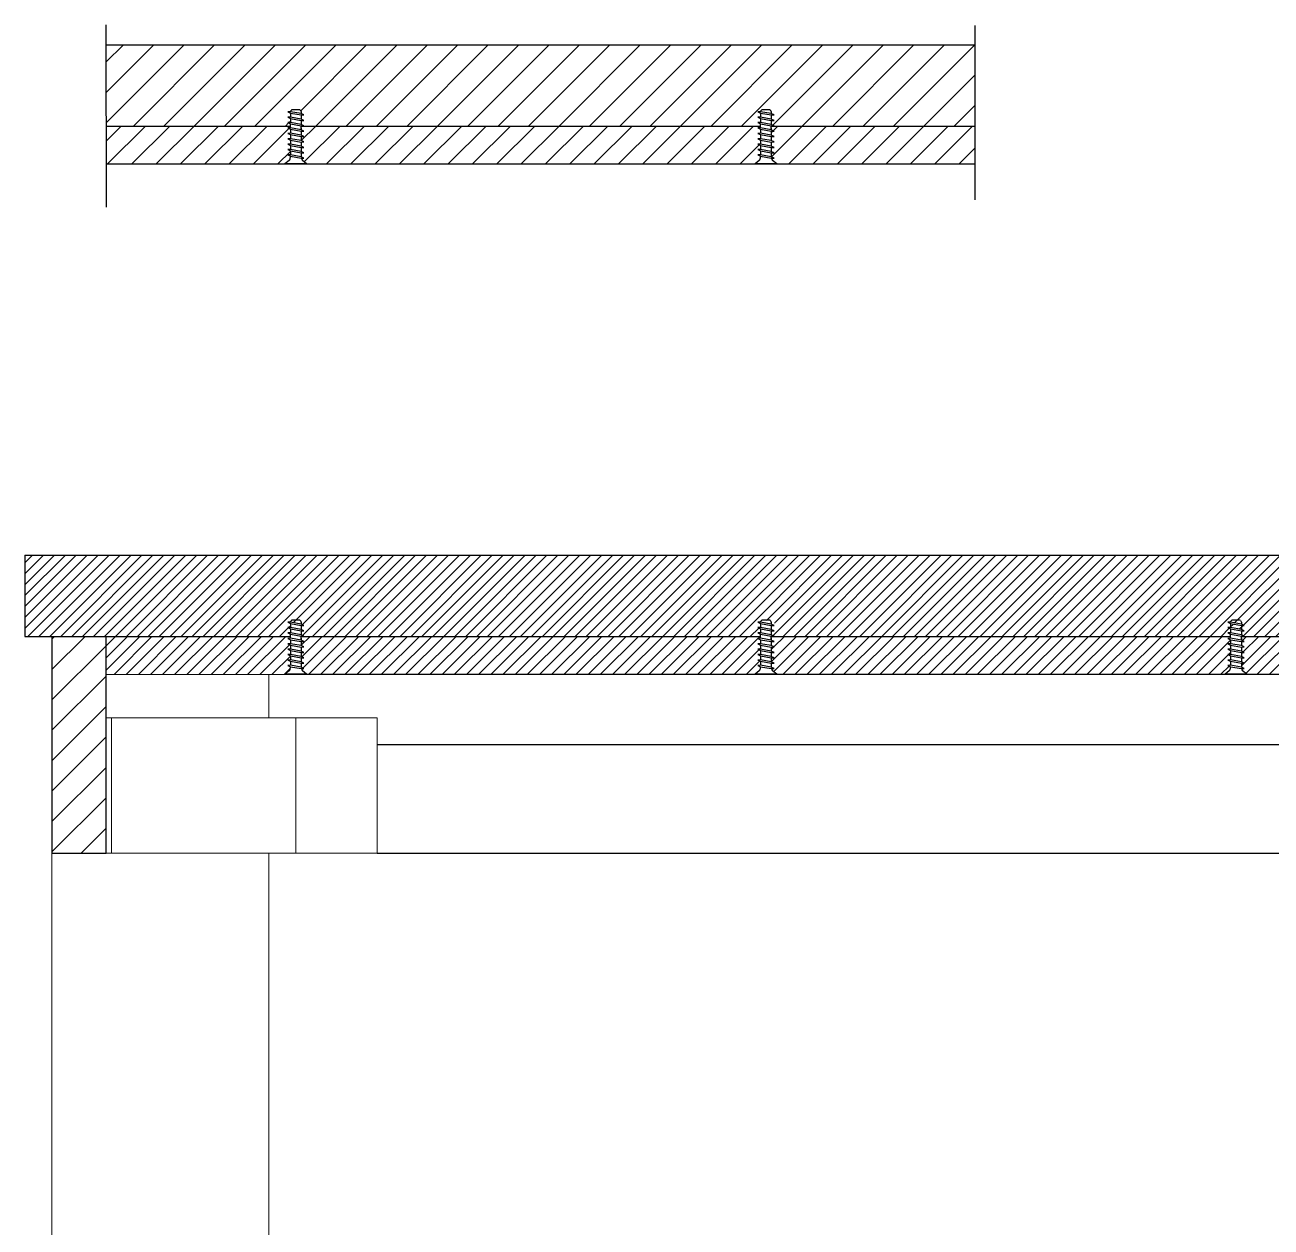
# Model space of a CAD drawing. Header units: millimetres. Extents: x 87 to 2337, y 122 to 625.
# Drawn here: x 1240.44 to 1286.45, y 171.29 to 215.66 of the extents above; entities that cross this region are included whole.
import ezdxf

# ---------------------------------------------------------------- set-up
doc = ezdxf.new("R2010")
doc.units = ezdxf.units.MM
doc.linetypes.add('TRATTOPUNTO', pattern=[25.4, 12.7, -6.35, 0, -6.35])
doc.layers.get('0').update_dxf_attribs({"color": 255})
doc.layers.add('A-FURN', color=8, linetype='Continuous', lineweight=18)
for name, color, linetype in [('GIUNZIONI', 2, 'Continuous'), ('SEZIONI DETTAGLI', 250, 'Continuous'), ('VITI', 4, 'Continuous')]:
    doc.layers.add(name, color=color, linetype=linetype)

msp = doc.modelspace()

# ---------------------------------------------------------------- hatches: boundary and pattern name
at = {"layer": 'A-FURN'}
h = msp.add_hatch(dxfattribs=at)
h.set_pattern_fill('ANSI31', color=256, scale=0.25)
h.set_pattern_definition([(45, (0, -118.7698), (-0.561266, 0.561266), [])])
h.paths.add_polyline_path([(1275.507, 214.933), (1243.431, 214.933), (1243.436, 211.933), (1250.241, 211.933), (1250.241, 212.013), (1250.141, 212.06), (1250.241, 212.063), (1250.241, 212.212), (1250.141, 212.259), (1250.241, 212.262), (1250.24, 212.411), (1250.141, 212.459), (1250.24, 212.462), (1250.24, 212.483), (1250.29, 212.533), (1250.59, 212.533), (1250.64, 212.483), (1250.641, 212.39), (1250.741, 212.342), (1250.641, 212.34), (1250.641, 212.191), (1250.741, 212.142), (1250.641, 212.141), (1250.641, 211.991), (1250.76, 211.933), (1267.596, 211.933), (1267.596, 212.013), (1267.496, 212.06), (1267.596, 212.063), (1267.596, 212.212), (1267.496, 212.259), (1267.596, 212.262), (1267.595, 212.411), (1267.496, 212.459), (1267.595, 212.462), (1267.595, 212.483), (1267.645, 212.533), (1267.945, 212.533), (1267.995, 212.483), (1267.996, 212.39), (1268.096, 212.342), (1267.996, 212.34), (1267.996, 212.191), (1268.096, 212.142), (1267.996, 212.141), (1267.996, 211.991), (1268.115, 211.933), (1275.507, 211.933)])
h = msp.add_hatch(dxfattribs=at)
h.set_pattern_fill('ANSI31', color=256, scale=0.2)
h.set_pattern_definition([(45, (0, -118.76983), (-0.4490128, 0.4490128), [])])
h.paths.add_polyline_path([(1267.596, 211.415), (1267.496, 211.462), (1267.596, 211.465), (1267.596, 211.614), (1267.496, 211.661), (1267.596, 211.664), (1267.596, 211.813), (1267.496, 211.861), (1267.596, 211.863), (1267.596, 211.933), (1250.641, 211.933), (1250.641, 211.792), (1250.741, 211.744), (1250.641, 211.742), (1250.641, 211.593), (1250.741, 211.544), (1250.641, 211.543), (1250.641, 211.393), (1250.741, 211.345), (1250.641, 211.343), (1250.641, 211.194), (1250.741, 211.145), (1250.641, 211.144), (1250.641, 210.995), (1250.741, 210.946), (1250.641, 210.944), (1250.641, 210.795), (1250.741, 210.747), (1250.645, 210.745, 0.120204), (1250.687, 210.66), (1250.841, 210.535), (1267.396, 210.535), (1267.55, 210.66, 0.213867), (1267.594, 210.817), (1267.496, 210.864), (1267.596, 210.867), (1267.596, 211.016), (1267.496, 211.063), (1267.596, 211.066), (1267.596, 211.215), (1267.496, 211.263), (1267.596, 211.265)])
h.paths.add_polyline_path([(1250.141, 211.661), (1250.241, 211.664), (1250.241, 211.813), (1250.141, 211.861), (1250.241, 211.863), (1250.241, 211.933), (1243.436, 211.933), (1243.438, 210.534), (1250.041, 210.535), (1250.195, 210.66, 0.213867), (1250.239, 210.817), (1250.141, 210.864), (1250.241, 210.867), (1250.241, 211.016), (1250.141, 211.063), (1250.241, 211.066), (1250.241, 211.215), (1250.141, 211.263), (1250.241, 211.265), (1250.241, 211.415), (1250.141, 211.462), (1250.241, 211.465), (1250.241, 211.614)])
h.paths.add_polyline_path([(1275.507, 211.933), (1267.996, 211.933), (1267.996, 211.792), (1268.096, 211.744), (1267.996, 211.742), (1267.996, 211.593), (1268.096, 211.544), (1267.996, 211.543), (1267.996, 211.393), (1268.096, 211.345), (1267.996, 211.343), (1267.996, 211.194), (1268.096, 211.145), (1267.996, 211.144), (1267.996, 210.995), (1268.096, 210.946), (1267.996, 210.944), (1267.996, 210.795), (1268.096, 210.747), (1268, 210.745, 0.120204), (1268.042, 210.66), (1268.196, 210.535), (1275.507, 210.535)])
h = msp.add_hatch(dxfattribs=at)
h.set_pattern_fill('ANSI31', color=256, scale=0.09)
edge = h.paths.add_edge_path()
edge.add_line((1420.44, 196.093), (1240.44, 196.093))
edge.add_line((1240.44, 196.093), (1240.44, 193.093))
edge.add_line((1240.44, 193.093), (1241.44, 193.093))
edge.add_line((1241.44, 193.093), (1250.241, 193.093))
edge.add_line((1250.241, 193.093), (1250.241, 193.173))
edge.add_line((1250.241, 193.173), (1250.141, 193.22))
edge.add_line((1250.141, 193.22), (1250.241, 193.223))
edge.add_line((1250.241, 193.223), (1250.241, 193.372))
edge.add_line((1250.241, 193.372), (1250.141, 193.419))
edge.add_line((1250.141, 193.419), (1250.241, 193.422))
edge.add_line((1250.241, 193.422), (1250.24, 193.571))
edge.add_line((1250.24, 193.571), (1250.141, 193.619))
edge.add_line((1250.141, 193.619), (1250.24, 193.622))
edge.add_line((1250.24, 193.622), (1250.24, 193.643))
edge.add_line((1250.24, 193.643), (1250.255, 193.658))
edge.add_arc((1250.291, 193.623), 0.05, 135.0082, 181.214)
edge.add_line((1250.241, 193.622), (1250.582, 193.573))
edge.add_arc((1250.591, 193.623), 0.05, 259.8777, 360.0082)
edge.add_line((1250.64, 193.623), (1250.641, 193.55))
edge.add_line((1250.641, 193.55), (1250.741, 193.502))
edge.add_line((1250.741, 193.502), (1250.641, 193.5))
edge.add_line((1250.641, 193.5), (1250.641, 193.351))
edge.add_line((1250.641, 193.351), (1250.741, 193.302))
edge.add_line((1250.741, 193.302), (1250.641, 193.301))
edge.add_line((1250.641, 193.301), (1250.641, 193.151))
edge.add_line((1250.641, 193.151), (1250.76, 193.093))
edge.add_line((1250.76, 193.093), (1267.596, 193.093))
edge.add_line((1267.596, 193.093), (1267.596, 193.173))
edge.add_line((1267.596, 193.173), (1267.496, 193.22))
edge.add_line((1267.496, 193.22), (1267.596, 193.223))
edge.add_line((1267.596, 193.223), (1267.596, 193.372))
edge.add_line((1267.596, 193.372), (1267.496, 193.419))
edge.add_line((1267.496, 193.419), (1267.744, 193.725))
edge.add_line((1267.744, 193.725), (1268.144, 193.654))
edge.add_line((1268.144, 193.654), (1268.096, 193.302))
edge.add_line((1268.096, 193.302), (1267.996, 193.301))
edge.add_line((1267.996, 193.301), (1267.996, 193.151))
edge.add_line((1267.996, 193.151), (1268.115, 193.093))
edge.add_line((1268.115, 193.093), (1284.951, 193.093))
edge.add_line((1284.951, 193.093), (1284.951, 193.173))
edge.add_line((1284.951, 193.173), (1284.851, 193.22))
edge.add_line((1284.851, 193.22), (1284.951, 193.223))
edge.add_line((1284.951, 193.223), (1284.951, 193.372))
edge.add_line((1284.951, 193.372), (1284.851, 193.419))
edge.add_line((1284.851, 193.419), (1284.951, 193.422))
edge.add_line((1284.951, 193.422), (1285.351, 193.351))
edge.add_line((1285.351, 193.351), (1285.451, 193.302))
edge.add_line((1285.451, 193.302), (1285.351, 193.301))
edge.add_line((1285.351, 193.301), (1285.351, 193.151))
edge.add_line((1285.351, 193.151), (1285.47, 193.093))
edge.add_line((1285.47, 193.093), (1302.306, 193.093))
edge.add_line((1302.306, 193.093), (1302.306, 193.173))
edge.add_line((1302.306, 193.173), (1302.206, 193.22))
edge.add_line((1302.206, 193.22), (1302.306, 193.223))
edge.add_line((1302.306, 193.223), (1302.306, 193.372))
edge.add_line((1302.306, 193.372), (1302.206, 193.419))
edge.add_line((1302.206, 193.419), (1302.306, 193.422))
edge.add_line((1302.306, 193.422), (1302.706, 193.351))
edge.add_line((1302.706, 193.351), (1302.806, 193.302))
edge.add_line((1302.806, 193.302), (1302.706, 193.301))
edge.add_line((1302.706, 193.301), (1302.706, 193.151))
edge.add_line((1302.706, 193.151), (1302.825, 193.093))
edge.add_line((1302.825, 193.093), (1319.965, 193.093))
edge.add_line((1319.965, 193.093), (1319.965, 193.095))
edge.add_line((1319.965, 193.095), (1319.965, 193.229))
edge.add_line((1319.965, 193.229), (1319.965, 193.362))
edge.add_line((1319.965, 193.362), (1319.965, 193.496))
edge.add_line((1319.965, 193.496), (1319.965, 193.63))
edge.add_line((1319.965, 193.63), (1319.965, 193.764))
edge.add_line((1319.965, 193.764), (1319.915, 193.774))
edge.add_line((1319.915, 193.774), (1319.971, 193.8))
edge.add_line((1319.971, 193.8), (1320.007, 193.942))
edge.add_line((1320.007, 193.942), (1320.21, 193.942))
edge.add_line((1320.21, 193.942), (1320.245, 193.849))
edge.add_line((1320.245, 193.849), (1320.307, 193.845))
edge.add_line((1320.307, 193.845), (1320.257, 193.816))
edge.add_arc((1320.065, 193.757), 0.2, 0, 17.0896, ccw=False)
edge.add_line((1320.265, 193.757), (1320.265, 193.719))
edge.add_line((1320.265, 193.719), (1320.265, 193.585))
edge.add_line((1320.265, 193.585), (1320.265, 193.451))
edge.add_line((1320.265, 193.451), (1320.265, 193.317))
edge.add_line((1320.265, 193.317), (1320.265, 193.183))
edge.add_line((1320.265, 193.183), (1320.265, 193.093))
edge.add_line((1320.265, 193.093), (1327.165, 193.093))
edge.add_line((1327.165, 193.093), (1327.165, 193.229))
edge.add_line((1327.165, 193.229), (1327.165, 193.362))
edge.add_line((1327.165, 193.362), (1327.165, 193.496))
edge.add_line((1327.165, 193.496), (1327.165, 193.63))
edge.add_line((1327.165, 193.63), (1327.165, 193.764))
edge.add_line((1327.165, 193.764), (1327.115, 193.774))
edge.add_line((1327.115, 193.774), (1327.171, 193.8))
edge.add_line((1327.171, 193.8), (1327.207, 193.942))
edge.add_line((1327.207, 193.942), (1327.41, 193.942))
edge.add_line((1327.41, 193.942), (1327.445, 193.849))
edge.add_line((1327.445, 193.849), (1327.507, 193.845))
edge.add_line((1327.507, 193.845), (1327.457, 193.816))
edge.add_arc((1327.265, 193.757), 0.2, 0, 17.0896, ccw=False)
edge.add_line((1327.465, 193.757), (1327.465, 193.719))
edge.add_line((1327.465, 193.719), (1327.465, 193.585))
edge.add_line((1327.465, 193.585), (1327.465, 193.451))
edge.add_line((1327.465, 193.451), (1327.465, 193.317))
edge.add_line((1327.465, 193.317), (1327.465, 193.183))
edge.add_line((1327.465, 193.183), (1327.465, 193.093))
edge.add_line((1327.465, 193.093), (1333.415, 193.093))
edge.add_line((1333.415, 193.093), (1333.415, 193.229))
edge.add_line((1333.415, 193.229), (1333.415, 193.362))
edge.add_line((1333.415, 193.362), (1333.415, 193.496))
edge.add_line((1333.415, 193.496), (1333.415, 193.63))
edge.add_line((1333.415, 193.63), (1333.415, 193.764))
edge.add_line((1333.415, 193.764), (1333.365, 193.774))
edge.add_line((1333.365, 193.774), (1333.421, 193.8))
edge.add_line((1333.421, 193.8), (1333.457, 193.942))
edge.add_line((1333.457, 193.942), (1333.66, 193.942))
edge.add_line((1333.66, 193.942), (1333.695, 193.849))
edge.add_line((1333.695, 193.849), (1333.757, 193.845))
edge.add_line((1333.757, 193.845), (1333.707, 193.816))
edge.add_arc((1333.515, 193.757), 0.2, 0, 17.0896, ccw=False)
edge.add_line((1333.715, 193.757), (1333.715, 193.719))
edge.add_line((1333.715, 193.719), (1333.715, 193.585))
edge.add_line((1333.715, 193.585), (1333.715, 193.451))
edge.add_line((1333.715, 193.451), (1333.715, 193.317))
edge.add_line((1333.715, 193.317), (1333.715, 193.183))
edge.add_line((1333.715, 193.183), (1333.715, 193.093))
edge.add_line((1333.715, 193.093), (1340.615, 193.093))
edge.add_line((1340.615, 193.093), (1340.615, 193.229))
edge.add_line((1340.615, 193.229), (1340.615, 193.362))
edge.add_line((1340.615, 193.362), (1340.615, 193.496))
edge.add_line((1340.615, 193.496), (1340.615, 193.63))
edge.add_line((1340.615, 193.63), (1340.615, 193.764))
edge.add_line((1340.615, 193.764), (1340.565, 193.774))
edge.add_line((1340.565, 193.774), (1340.621, 193.8))
edge.add_line((1340.621, 193.8), (1340.657, 193.942))
edge.add_line((1340.657, 193.942), (1340.86, 193.942))
edge.add_line((1340.86, 193.942), (1340.895, 193.849))
edge.add_line((1340.895, 193.849), (1340.957, 193.845))
edge.add_line((1340.957, 193.845), (1340.907, 193.816))
edge.add_arc((1340.715, 193.757), 0.2, 0, 17.0896, ccw=False)
edge.add_line((1340.915, 193.757), (1340.915, 193.719))
edge.add_line((1340.915, 193.719), (1340.915, 193.585))
edge.add_line((1340.915, 193.585), (1340.915, 193.451))
edge.add_line((1340.915, 193.451), (1340.915, 193.317))
edge.add_line((1340.915, 193.317), (1340.915, 193.183))
edge.add_line((1340.915, 193.183), (1340.915, 193.093))
edge.add_line((1340.915, 193.093), (1358.24, 193.093))
edge.add_line((1358.24, 193.093), (1358.24, 193.173))
edge.add_line((1358.24, 193.173), (1358.14, 193.22))
edge.add_line((1358.14, 193.22), (1358.24, 193.223))
edge.add_line((1358.24, 193.223), (1358.24, 193.372))
edge.add_line((1358.24, 193.372), (1358.14, 193.419))
edge.add_line((1358.14, 193.419), (1358.24, 193.422))
edge.add_line((1358.24, 193.422), (1358.64, 193.351))
edge.add_line((1358.64, 193.351), (1358.74, 193.302))
edge.add_line((1358.74, 193.302), (1358.64, 193.301))
edge.add_line((1358.64, 193.301), (1358.64, 193.151))
edge.add_line((1358.64, 193.151), (1358.76, 193.093))
edge.add_line((1358.76, 193.093), (1375.595, 193.093))
edge.add_line((1375.595, 193.093), (1375.595, 193.173))
edge.add_line((1375.595, 193.173), (1375.495, 193.22))
edge.add_line((1375.495, 193.22), (1375.595, 193.223))
edge.add_line((1375.595, 193.223), (1375.595, 193.372))
edge.add_line((1375.595, 193.372), (1375.495, 193.419))
edge.add_line((1375.495, 193.419), (1375.595, 193.422))
edge.add_line((1375.595, 193.422), (1375.995, 193.351))
edge.add_line((1375.995, 193.351), (1376.095, 193.302))
edge.add_line((1376.095, 193.302), (1375.995, 193.301))
edge.add_line((1375.995, 193.301), (1375.995, 193.151))
edge.add_line((1375.995, 193.151), (1376.115, 193.093))
edge.add_line((1376.115, 193.093), (1392.95, 193.093))
edge.add_line((1392.95, 193.093), (1392.95, 193.173))
edge.add_line((1392.95, 193.173), (1392.85, 193.22))
edge.add_line((1392.85, 193.22), (1392.95, 193.223))
edge.add_line((1392.95, 193.223), (1392.95, 193.372))
edge.add_line((1392.95, 193.372), (1392.85, 193.419))
edge.add_line((1392.85, 193.419), (1392.95, 193.422))
edge.add_line((1392.95, 193.422), (1393.35, 193.351))
edge.add_line((1393.35, 193.351), (1393.45, 193.302))
edge.add_line((1393.45, 193.302), (1393.35, 193.301))
edge.add_line((1393.35, 193.301), (1393.35, 193.151))
edge.add_line((1393.35, 193.151), (1393.47, 193.093))
edge.add_line((1393.47, 193.093), (1410.305, 193.093))
edge.add_line((1410.305, 193.093), (1410.305, 193.173))
edge.add_line((1410.305, 193.173), (1410.205, 193.22))
edge.add_line((1410.205, 193.22), (1410.305, 193.223))
edge.add_line((1410.305, 193.223), (1410.305, 193.372))
edge.add_line((1410.305, 193.372), (1410.205, 193.419))
edge.add_line((1410.205, 193.419), (1410.305, 193.422))
edge.add_line((1410.305, 193.422), (1410.705, 193.351))
edge.add_line((1410.705, 193.351), (1410.805, 193.302))
edge.add_line((1410.805, 193.302), (1410.705, 193.301))
edge.add_line((1410.705, 193.301), (1410.705, 193.151))
edge.add_line((1410.705, 193.151), (1410.825, 193.093))
edge.add_line((1410.825, 193.093), (1420.44, 193.093))
edge.add_line((1420.44, 193.093), (1420.44, 196.093))
edge = h.paths.add_edge_path(flags=16)
edge.add_arc((1267.946, 193.623), 0.05, 45.0082, 90.0082, ccw=False)
edge.add_line((1267.981, 193.658), (1267.96, 193.679))
edge.add_arc((1267.925, 193.643), 0.05, 45.0082, 90.0082)
edge.add_line((1267.925, 193.693), (1267.666, 193.693))
edge.add_arc((1267.666, 193.643), 0.05, 90.0082, 135.0082)
edge.add_arc((1267.645, 193.631), 0.05, 106.2568, 163.7597)
edge.add_line((1267.597, 193.645), (1267.645, 193.693))
edge.add_line((1267.645, 193.693), (1267.945, 193.673))
h.paths.add_polyline_path([(1268.096, 193.502), (1268.125, 193.658), (1267.725, 193.729), (1267.496, 193.619), (1267.744, 193.725), (1268.144, 193.654)], flags=17)
edge = h.paths.add_edge_path(flags=16)
edge.add_arc((1285.301, 193.623), 0.05, 45.0082, 90.0082, ccw=False)
edge.add_line((1285.336, 193.658), (1285.315, 193.679))
edge.add_arc((1285.28, 193.643), 0.05, 45.0082, 90.0082)
edge.add_line((1285.28, 193.693), (1285.021, 193.693))
edge.add_arc((1285.021, 193.643), 0.05, 90.0082, 135.0082)
edge.add_arc((1285, 193.631), 0.05, 106.2568, 163.7597)
edge.add_line((1284.952, 193.645), (1285, 193.693))
edge.add_line((1285, 193.693), (1285.3, 193.673))
h.paths.add_polyline_path([(1284.851, 193.619), (1284.951, 193.622), (1285.351, 193.55), (1285.451, 193.502), (1285.351, 193.5), (1284.951, 193.571)], flags=16)
edge = h.paths.add_edge_path(flags=16)
edge.add_arc((1302.656, 193.623), 0.05, 45.0082, 90.0082, ccw=False)
edge.add_line((1302.691, 193.658), (1302.67, 193.679))
edge.add_arc((1302.635, 193.643), 0.05, 45.0082, 90.0082)
edge.add_line((1302.635, 193.693), (1302.376, 193.693))
edge.add_arc((1302.376, 193.643), 0.05, 90.0082, 135.0082)
edge.add_arc((1302.355, 193.631), 0.05, 106.2568, 163.7597)
edge.add_line((1302.307, 193.645), (1302.355, 193.693))
edge.add_line((1302.355, 193.693), (1302.655, 193.673))
h.paths.add_polyline_path([(1302.206, 193.619), (1302.306, 193.622), (1302.706, 193.55), (1302.806, 193.502), (1302.706, 193.5), (1302.306, 193.571)], flags=16)
edge = h.paths.add_edge_path(flags=16)
edge.add_arc((1358.59, 193.623), 0.05, 45.0082, 90.0082, ccw=False)
edge.add_line((1358.626, 193.658), (1358.605, 193.679))
edge.add_arc((1358.57, 193.643), 0.05, 45.0082, 90.0082)
edge.add_line((1358.569, 193.693), (1358.311, 193.693))
edge.add_arc((1358.311, 193.643), 0.05, 90.0082, 135.0082)
edge.add_arc((1358.29, 193.631), 0.05, 106.2568, 163.7597)
edge.add_line((1358.242, 193.645), (1358.29, 193.693))
edge.add_line((1358.29, 193.693), (1358.59, 193.673))
h.paths.add_polyline_path([(1358.14, 193.619), (1358.24, 193.622), (1358.64, 193.55), (1358.74, 193.502), (1358.64, 193.5), (1358.24, 193.571)], flags=16)
edge = h.paths.add_edge_path(flags=16)
edge.add_arc((1375.945, 193.623), 0.05, 45.0082, 90.0082, ccw=False)
edge.add_line((1375.981, 193.658), (1375.96, 193.679))
edge.add_arc((1375.925, 193.643), 0.05, 45.0082, 90.0082)
edge.add_line((1375.924, 193.693), (1375.666, 193.693))
edge.add_arc((1375.666, 193.643), 0.05, 90.0082, 135.0082)
edge.add_arc((1375.645, 193.631), 0.05, 106.2568, 163.7597)
edge.add_line((1375.597, 193.645), (1375.645, 193.693))
edge.add_line((1375.645, 193.693), (1375.945, 193.673))
h.paths.add_polyline_path([(1375.495, 193.619), (1375.595, 193.622), (1375.995, 193.55), (1376.095, 193.502), (1375.995, 193.5), (1375.595, 193.571)], flags=16)
edge = h.paths.add_edge_path(flags=16)
edge.add_arc((1393.3, 193.623), 0.05, 45.0082, 90.0082, ccw=False)
edge.add_line((1393.336, 193.658), (1393.315, 193.679))
edge.add_arc((1393.28, 193.643), 0.05, 45.0082, 90.0082)
edge.add_line((1393.279, 193.693), (1393.021, 193.693))
edge.add_arc((1393.021, 193.643), 0.05, 90.0082, 135.0082)
edge.add_arc((1393, 193.631), 0.05, 106.2568, 163.7597)
edge.add_line((1392.952, 193.645), (1393, 193.693))
edge.add_line((1393, 193.693), (1393.3, 193.673))
h.paths.add_polyline_path([(1392.85, 193.619), (1392.95, 193.622), (1393.35, 193.55), (1393.45, 193.502), (1393.35, 193.5), (1392.95, 193.571)], flags=16)
edge = h.paths.add_edge_path(flags=16)
edge.add_arc((1410.655, 193.623), 0.05, 45.0082, 90.0082, ccw=False)
edge.add_line((1410.691, 193.658), (1410.67, 193.679))
edge.add_arc((1410.635, 193.643), 0.05, 45.0082, 90.0082)
edge.add_line((1410.634, 193.693), (1410.376, 193.693))
edge.add_arc((1410.376, 193.643), 0.05, 90.0082, 135.0082)
edge.add_arc((1410.355, 193.631), 0.05, 106.2568, 163.7597)
edge.add_line((1410.307, 193.645), (1410.355, 193.693))
edge.add_line((1410.355, 193.693), (1410.655, 193.673))
h.paths.add_polyline_path([(1410.205, 193.619), (1410.305, 193.622), (1410.705, 193.55), (1410.805, 193.502), (1410.705, 193.5), (1410.305, 193.571)], flags=16)
h = msp.add_hatch(dxfattribs=at)
h.set_pattern_fill('ANSI31', color=256, scale=0.25)
h.paths.add_polyline_path([(1243.44, 193.093), (1241.44, 193.093), (1241.44, 185.093), (1243.44, 185.093)])
h = msp.add_hatch(dxfattribs=at)
h.set_pattern_fill('ANSI31', color=256, scale=0.1)
h.paths.add_polyline_path([(1250.141, 192.223), (1250.241, 192.226), (1250.241, 192.375), (1250.141, 192.423), (1250.241, 192.425), (1250.241, 192.575), (1250.141, 192.622), (1250.241, 192.625), (1250.241, 192.774), (1250.141, 192.821), (1250.241, 192.824), (1250.241, 192.973), (1250.141, 193.021), (1250.241, 193.024), (1250.241, 193.093), (1243.44, 193.093), (1243.44, 191.694), (1250.041, 191.695), (1250.195, 191.82, 0.213867), (1250.239, 191.978), (1250.141, 192.024), (1250.241, 192.027), (1250.241, 192.176)])
h.paths.add_polyline_path([(1267.596, 192.575), (1267.496, 192.622), (1267.596, 192.625), (1267.596, 192.774), (1267.496, 192.821), (1267.596, 192.824), (1267.596, 192.973), (1267.496, 193.021), (1267.596, 193.024), (1267.596, 193.093), (1250.641, 193.093), (1250.641, 192.952), (1250.741, 192.904), (1250.641, 192.902), (1250.641, 192.753), (1250.741, 192.704), (1250.641, 192.703), (1250.641, 192.553), (1250.741, 192.505), (1250.641, 192.503), (1250.641, 192.354), (1250.741, 192.306), (1250.641, 192.304), (1250.641, 192.155), (1250.741, 192.106), (1250.641, 192.105), (1250.641, 191.955), (1250.741, 191.907), (1250.645, 191.905, 0.120204), (1250.687, 191.82), (1250.841, 191.695), (1267.396, 191.695), (1267.55, 191.82, 0.213867), (1267.594, 191.978), (1267.496, 192.024), (1267.596, 192.027), (1267.596, 192.176), (1267.496, 192.223), (1267.596, 192.226), (1267.596, 192.375), (1267.496, 192.423), (1267.596, 192.425)])
h.paths.add_polyline_path([(1284.951, 192.375), (1284.851, 192.423), (1284.951, 192.425), (1284.951, 192.575), (1284.851, 192.622), (1284.951, 192.625), (1284.951, 192.774), (1284.851, 192.821), (1284.951, 192.824), (1284.951, 192.973), (1284.851, 193.021), (1284.951, 193.024), (1284.951, 193.093), (1267.996, 193.093), (1267.996, 192.952), (1268.096, 192.904), (1267.996, 192.902), (1267.996, 192.753), (1268.096, 192.704), (1267.996, 192.703), (1267.996, 192.553), (1268.096, 192.505), (1267.996, 192.503), (1267.996, 192.354), (1268.096, 192.306), (1267.996, 192.304), (1267.996, 192.155), (1268.096, 192.106), (1267.996, 192.105), (1267.996, 191.955), (1268.096, 191.907), (1268, 191.905, 0.120204), (1268.042, 191.82), (1268.196, 191.695), (1284.751, 191.695), (1284.905, 191.82, 0.213867), (1284.949, 191.978), (1284.851, 192.024), (1284.951, 192.027), (1284.951, 192.176), (1284.851, 192.223), (1284.951, 192.226)])
h = msp.add_hatch(dxfattribs=at)
h.set_pattern_fill('ANSI31', color=256, scale=0.1)
h.paths.add_polyline_path([(1302.206, 192.622), (1302.306, 192.625), (1302.306, 192.774), (1302.206, 192.821), (1302.306, 192.824), (1302.306, 192.973), (1302.206, 193.021), (1302.306, 193.024), (1302.306, 193.093), (1285.351, 193.093), (1285.351, 192.952), (1285.451, 192.904), (1285.351, 192.902), (1285.351, 192.753), (1285.451, 192.704), (1285.351, 192.703), (1285.351, 192.553), (1285.451, 192.505), (1285.351, 192.503), (1285.351, 192.354), (1285.451, 192.306), (1285.351, 192.304), (1285.351, 192.155), (1285.451, 192.106), (1285.351, 192.105), (1285.351, 191.955), (1285.451, 191.907), (1285.355, 191.905, 0.120204), (1285.397, 191.82), (1285.551, 191.695), (1302.106, 191.695), (1302.26, 191.82, 0.213867), (1302.304, 191.978), (1302.206, 192.024), (1302.306, 192.027), (1302.306, 192.176), (1302.206, 192.223), (1302.306, 192.226), (1302.306, 192.375), (1302.206, 192.423), (1302.306, 192.425), (1302.306, 192.575)])
h.paths.add_polyline_path([(1309.44, 193.093), (1302.706, 193.093), (1302.706, 192.952), (1302.806, 192.904), (1302.706, 192.902), (1302.706, 192.753), (1302.806, 192.704), (1302.706, 192.703), (1302.706, 192.553), (1302.806, 192.505), (1302.706, 192.503), (1302.706, 192.354), (1302.806, 192.306), (1302.706, 192.304), (1302.706, 192.155), (1302.806, 192.106), (1302.706, 192.105), (1302.706, 191.955), (1302.806, 191.907), (1302.71, 191.905, 0.120204), (1302.752, 191.82), (1302.906, 191.695), (1309.44, 191.695)])

# ---------------------------------------------------------------- linework, layer by layer
for p, q in [((1243.431, 214.933), (1275.507, 214.933)), ((1243.44, 211.933), (1250.241, 211.933)), ((1250.641, 211.933), (1267.596, 211.933)), ((1267.996, 211.933), (1275.507, 211.933)), ((1243.441, 210.534), (1250.441, 210.535)), ((1250.441, 210.535), (1267.796, 210.535)), ((1267.796, 210.535), (1275.507, 210.535)), ((1240.44, 196.093), (1420.44, 196.093)), ((1240.44, 196.093), (1240.44, 193.093)), ((1250.57, 193.693), (1250.311, 193.693)), ((1250.24, 193.623), (1250.24, 193.622)), ((1250.24, 193.571), (1250.241, 193.422)), ((1250.241, 193.372), (1250.241, 193.223)), ((1250.255, 193.658), (1250.276, 193.679)), ((1250.605, 193.679), (1250.626, 193.658)), ((1250.64, 193.623), (1250.641, 193.55)), ((1250.641, 193.5), (1250.641, 193.351)), ((1250.641, 193.301), (1250.641, 193.151)), ((1240.44, 193.093), (1250.241, 193.093)), ((1240.44, 193.093), (1241.44, 193.093)), ((1241.44, 193.093), (1241.44, 185.093)), ((1243.44, 185.093), (1243.44, 193.093)), ((1250.241, 193.025), (1250.241, 193.173)), ((1250.241, 193.025), (1250.241, 193.024)), ((1250.241, 192.973), (1250.241, 192.824)), ((1250.241, 192.774), (1250.241, 192.625)), ((1250.641, 192.952), (1250.641, 193.101)), ((1250.641, 193.093), (1267.596, 193.093)), ((1250.641, 193.025), (1250.641, 192.952)), ((1250.641, 192.902), (1250.641, 192.753)), ((1267.996, 193.093), (1284.951, 193.093)), ((1285.351, 193.093), (1302.306, 193.093)), ((1250.241, 192.575), (1250.241, 192.425)), ((1250.241, 192.375), (1250.241, 192.226)), ((1250.641, 192.703), (1250.641, 192.553)), ((1250.641, 192.503), (1250.641, 192.354)), ((1250.241, 192.176), (1250.241, 192.027)), ((1250.241, 191.977), (1250.241, 191.948)), ((1250.641, 192.304), (1250.641, 192.155)), ((1250.641, 192.105), (1250.641, 191.955)), ((1243.441, 191.694), (1250.441, 191.695)), ((1250.195, 191.82), (1250.041, 191.695)), ((1250.841, 191.695), (1250.041, 191.695)), ((1250.441, 191.695), (1267.796, 191.695)), ((1250.841, 191.695), (1250.687, 191.82)), ((1267.796, 191.695), (1285.151, 191.695)), ((1285.151, 191.695), (1302.506, 191.695)), ((1241.44, 185.093), (1243.44, 185.093))]:
    msp.add_line(p, q)
for points in [[(1250.641, 193.5), (1250.741, 193.502), (1250.641, 193.55), (1250.24, 193.622), (1250.141, 193.619), (1250.24, 193.571), (1250.641, 193.5)], [(1250.641, 193.301), (1250.741, 193.302), (1250.641, 193.351), (1250.241, 193.422), (1250.141, 193.419), (1250.241, 193.372), (1250.641, 193.301)], [(1250.641, 193.101), (1250.741, 193.103), (1250.641, 193.151), (1250.241, 193.223), (1250.141, 193.22), (1250.241, 193.173), (1250.641, 193.101)], [(1250.641, 192.902), (1250.741, 192.904), (1250.641, 192.952), (1250.241, 193.024), (1250.141, 193.021), (1250.241, 192.973), (1250.641, 192.902)], [(1250.641, 192.703), (1250.741, 192.704), (1250.641, 192.753), (1250.241, 192.824), (1250.141, 192.821), (1250.241, 192.774), (1250.641, 192.703)], [(1250.641, 192.503), (1250.741, 192.505), (1250.641, 192.553), (1250.241, 192.625), (1250.141, 192.622), (1250.241, 192.575), (1250.641, 192.503)], [(1250.641, 192.304), (1250.741, 192.306), (1250.641, 192.354), (1250.241, 192.425), (1250.141, 192.423), (1250.241, 192.375), (1250.641, 192.304)], [(1250.641, 192.105), (1250.741, 192.106), (1250.641, 192.155), (1250.241, 192.226), (1250.141, 192.223), (1250.241, 192.176), (1250.641, 192.105)], [(1250.641, 191.905), (1250.741, 191.907), (1250.641, 191.955), (1250.241, 192.027), (1250.141, 192.024), (1250.241, 191.977), (1250.641, 191.905)]]:
    msp.add_lwpolyline(points)
for centre, radius, start, end in [((1250.311, 193.643), 0.05, 90.0082, 135.0082), ((1250.57, 193.643), 0.05, 45.0082, 90.0082), ((1250.291, 193.623), 0.05, 135.0082, 180.0082), ((1250.591, 193.623), 0.05, 0.0082, 45.0082), ((1250.041, 191.948), 0.2, 320.2514, 0.0082), ((1250.841, 191.948), 0.2, 192.3478, 219.7651)]:
    msp.add_arc(centre, radius, start, end)
for p, q in [((1241.44, 193.093), (1241.44, 122.093)), ((1249.44, 190.093), (1249.44, 191.695)), ((1243.64, 190.093), (1243.44, 190.093)), ((1243.64, 185.093), (1243.64, 190.093)), ((1253.44, 190.093), (1243.64, 190.093)), ((1250.44, 190.093), (1250.44, 185.093)), ((1253.44, 185.093), (1253.44, 190.093)), ((1243.44, 185.093), (1243.64, 185.093)), ((1243.64, 185.093), (1253.44, 185.093)), ((1249.44, 122.093), (1249.44, 185.093))]:
    msp.add_line(p, q, dxfattribs=at)
at = {"layer": 'GIUNZIONI'}
for p, q in [((1250.24, 212.463), (1250.24, 212.462)), ((1250.24, 212.411), (1250.241, 212.262)), ((1250.241, 212.212), (1250.241, 212.063)), ((1250.255, 212.498), (1250.276, 212.519)), ((1250.57, 212.533), (1250.311, 212.533)), ((1250.605, 212.519), (1250.626, 212.498)), ((1250.64, 212.463), (1250.641, 212.39)), ((1250.641, 212.34), (1250.641, 212.191)), ((1250.641, 212.141), (1250.641, 211.991)), ((1267.595, 212.463), (1267.595, 212.462)), ((1267.595, 212.411), (1267.596, 212.262)), ((1267.596, 212.212), (1267.596, 212.063)), ((1267.61, 212.498), (1267.631, 212.519)), ((1267.925, 212.533), (1267.666, 212.533)), ((1267.96, 212.519), (1267.981, 212.498)), ((1267.995, 212.463), (1267.996, 212.39)), ((1267.996, 212.34), (1267.996, 212.191)), ((1267.996, 212.141), (1267.996, 211.991)), ((1250.241, 211.864), (1250.241, 212.013)), ((1250.241, 211.864), (1250.241, 211.863)), ((1250.241, 211.813), (1250.241, 211.664)), ((1250.641, 211.792), (1250.641, 211.941)), ((1250.641, 211.865), (1250.641, 211.792)), ((1250.641, 211.742), (1250.641, 211.593)), ((1267.596, 211.864), (1267.596, 212.013)), ((1267.596, 211.864), (1267.596, 211.863)), ((1267.596, 211.813), (1267.596, 211.664)), ((1267.996, 211.792), (1267.996, 211.941)), ((1267.996, 211.865), (1267.996, 211.792)), ((1267.996, 211.742), (1267.996, 211.593)), ((1250.241, 211.614), (1250.241, 211.465)), ((1250.241, 211.415), (1250.241, 211.265)), ((1250.241, 211.215), (1250.241, 211.066)), ((1250.641, 211.543), (1250.641, 211.393)), ((1250.641, 211.343), (1250.641, 211.194)), ((1267.596, 211.614), (1267.596, 211.465)), ((1267.596, 211.415), (1267.596, 211.265)), ((1267.596, 211.215), (1267.596, 211.066)), ((1267.996, 211.543), (1267.996, 211.393)), ((1267.996, 211.343), (1267.996, 211.194)), ((1250.241, 211.016), (1250.241, 210.867)), ((1250.241, 210.816), (1250.241, 210.788)), ((1250.641, 211.144), (1250.641, 210.995)), ((1250.641, 210.944), (1250.641, 210.795)), ((1267.596, 211.016), (1267.596, 210.867)), ((1267.596, 210.816), (1267.596, 210.788)), ((1267.996, 211.144), (1267.996, 210.995)), ((1267.996, 210.944), (1267.996, 210.795)), ((1250.195, 210.66), (1250.041, 210.535)), ((1250.841, 210.535), (1250.041, 210.535)), ((1250.841, 210.535), (1250.687, 210.66)), ((1267.55, 210.66), (1267.396, 210.535)), ((1268.196, 210.535), (1267.396, 210.535)), ((1268.196, 210.535), (1268.042, 210.66)), ((1267.925, 193.693), (1267.666, 193.693)), ((1285.28, 193.693), (1285.021, 193.693)), ((1267.595, 193.623), (1267.595, 193.622)), ((1267.595, 193.571), (1267.596, 193.422)), ((1267.596, 193.372), (1267.596, 193.223)), ((1267.61, 193.658), (1267.631, 193.679)), ((1267.96, 193.679), (1267.981, 193.658)), ((1267.995, 193.623), (1267.996, 193.55)), ((1267.996, 193.5), (1267.996, 193.351)), ((1267.996, 193.301), (1267.996, 193.151)), ((1284.951, 193.623), (1284.951, 193.622)), ((1284.951, 193.571), (1284.951, 193.422)), ((1284.951, 193.372), (1284.951, 193.223)), ((1284.965, 193.658), (1284.986, 193.679)), ((1285.315, 193.679), (1285.336, 193.658)), ((1285.351, 193.623), (1285.351, 193.55)), ((1285.351, 193.5), (1285.351, 193.351)), ((1285.351, 193.301), (1285.351, 193.151)), ((1267.596, 193.025), (1267.596, 193.173)), ((1267.596, 193.025), (1267.596, 193.024)), ((1267.596, 192.973), (1267.596, 192.824)), ((1267.596, 192.774), (1267.596, 192.625)), ((1267.996, 192.952), (1267.996, 193.101)), ((1267.996, 193.025), (1267.996, 192.952)), ((1267.996, 192.902), (1267.996, 192.753)), ((1284.951, 193.025), (1284.951, 193.173)), ((1284.951, 193.025), (1284.951, 193.024)), ((1284.951, 192.973), (1284.951, 192.824)), ((1284.951, 192.774), (1284.951, 192.625)), ((1285.351, 192.952), (1285.351, 193.101)), ((1285.351, 193.025), (1285.351, 192.952)), ((1285.351, 192.902), (1285.351, 192.753)), ((1267.596, 192.575), (1267.596, 192.425)), ((1267.596, 192.375), (1267.596, 192.226)), ((1267.996, 192.703), (1267.996, 192.553)), ((1267.996, 192.503), (1267.996, 192.354)), ((1284.951, 192.575), (1284.951, 192.425)), ((1284.951, 192.375), (1284.951, 192.226)), ((1285.351, 192.703), (1285.351, 192.553)), ((1285.351, 192.503), (1285.351, 192.354)), ((1267.596, 192.176), (1267.596, 192.027)), ((1267.596, 191.977), (1267.596, 191.948)), ((1267.996, 192.304), (1267.996, 192.155)), ((1267.996, 192.105), (1267.996, 191.955)), ((1284.951, 192.176), (1284.951, 192.027)), ((1284.951, 191.977), (1284.951, 191.948)), ((1285.351, 192.304), (1285.351, 192.155)), ((1285.351, 192.105), (1285.351, 191.955)), ((1267.55, 191.82), (1267.396, 191.695)), ((1268.196, 191.695), (1267.396, 191.695)), ((1268.196, 191.695), (1268.042, 191.82)), ((1284.905, 191.82), (1284.751, 191.695)), ((1285.551, 191.695), (1284.751, 191.695)), ((1285.551, 191.695), (1285.397, 191.82)), ((1309.44, 189.093), (1253.44, 189.093)), ((1253.44, 185.093), (1407.44, 185.093))]:
    msp.add_line(p, q, dxfattribs=at)
for points in [[(1250.641, 212.34), (1250.741, 212.342), (1250.641, 212.39), (1250.24, 212.462), (1250.141, 212.459), (1250.24, 212.411), (1250.641, 212.34)], [(1250.641, 212.141), (1250.741, 212.142), (1250.641, 212.191), (1250.241, 212.262), (1250.141, 212.259), (1250.241, 212.212), (1250.641, 212.141)], [(1267.996, 212.34), (1268.096, 212.342), (1267.996, 212.39), (1267.595, 212.462), (1267.496, 212.459), (1267.595, 212.411), (1267.996, 212.34)], [(1267.996, 212.141), (1268.096, 212.142), (1267.996, 212.191), (1267.596, 212.262), (1267.496, 212.259), (1267.596, 212.212), (1267.996, 212.141)], [(1250.641, 211.941), (1250.741, 211.943), (1250.641, 211.991), (1250.241, 212.063), (1250.141, 212.06), (1250.241, 212.013), (1250.641, 211.941)], [(1250.641, 211.742), (1250.741, 211.744), (1250.641, 211.792), (1250.241, 211.863), (1250.141, 211.861), (1250.241, 211.813), (1250.641, 211.742)], [(1250.641, 211.543), (1250.741, 211.544), (1250.641, 211.593), (1250.241, 211.664), (1250.141, 211.661), (1250.241, 211.614), (1250.641, 211.543)], [(1267.996, 211.941), (1268.096, 211.943), (1267.996, 211.991), (1267.596, 212.063), (1267.496, 212.06), (1267.596, 212.013), (1267.996, 211.941)], [(1267.996, 211.742), (1268.096, 211.744), (1267.996, 211.792), (1267.596, 211.863), (1267.496, 211.861), (1267.596, 211.813), (1267.996, 211.742)], [(1267.996, 211.543), (1268.096, 211.544), (1267.996, 211.593), (1267.596, 211.664), (1267.496, 211.661), (1267.596, 211.614), (1267.996, 211.543)], [(1250.641, 211.343), (1250.741, 211.345), (1250.641, 211.393), (1250.241, 211.465), (1250.141, 211.462), (1250.241, 211.415), (1250.641, 211.343)], [(1250.641, 211.144), (1250.741, 211.145), (1250.641, 211.194), (1250.241, 211.265), (1250.141, 211.263), (1250.241, 211.215), (1250.641, 211.144)], [(1267.996, 211.343), (1268.096, 211.345), (1267.996, 211.393), (1267.596, 211.465), (1267.496, 211.462), (1267.596, 211.415), (1267.996, 211.343)], [(1267.996, 211.144), (1268.096, 211.145), (1267.996, 211.194), (1267.596, 211.265), (1267.496, 211.263), (1267.596, 211.215), (1267.996, 211.144)], [(1250.641, 210.944), (1250.741, 210.946), (1250.641, 210.995), (1250.241, 211.066), (1250.141, 211.063), (1250.241, 211.016), (1250.641, 210.944)], [(1250.641, 210.745), (1250.741, 210.747), (1250.641, 210.795), (1250.241, 210.867), (1250.141, 210.864), (1250.241, 210.816), (1250.641, 210.745)], [(1267.996, 210.944), (1268.096, 210.946), (1267.996, 210.995), (1267.596, 211.066), (1267.496, 211.063), (1267.596, 211.016), (1267.996, 210.944)], [(1267.996, 210.745), (1268.096, 210.747), (1267.996, 210.795), (1267.596, 210.867), (1267.496, 210.864), (1267.596, 210.816), (1267.996, 210.745)]]:
    msp.add_lwpolyline(points, dxfattribs=at)
for centre, radius, start, end in [((1250.291, 212.463), 0.05, 135.0082, 180.0082), ((1250.311, 212.483), 0.05, 90.0082, 135.0082), ((1250.57, 212.483), 0.05, 45.0082, 90.0082), ((1250.591, 212.463), 0.05, 0.0082, 45.0082), ((1267.646, 212.463), 0.05, 135.0082, 180.0082), ((1267.666, 212.483), 0.05, 90.0082, 135.0082), ((1267.925, 212.483), 0.05, 45.0082, 90.0082), ((1267.946, 212.463), 0.05, 0.0082, 45.0082), ((1250.041, 210.788), 0.2, 320.2514, 0.0082), ((1250.841, 210.788), 0.2, 192.3478, 219.7651), ((1267.396, 210.788), 0.2, 320.2514, 0.0082), ((1268.196, 210.788), 0.2, 192.3478, 219.7651), ((1267.666, 193.643), 0.05, 90.0082, 135.0082), ((1267.925, 193.643), 0.05, 45.0082, 90.0082), ((1285.021, 193.643), 0.05, 90.0082, 135.0082), ((1285.28, 193.643), 0.05, 45.0082, 90.0082), ((1267.646, 193.623), 0.05, 135.0082, 180.0082), ((1267.946, 193.623), 0.05, 0.0082, 45.0082), ((1285.001, 193.623), 0.05, 135.0082, 180.0082), ((1285.301, 193.623), 0.05, 0.0082, 45.0082), ((1267.396, 191.948), 0.2, 320.2514, 0.0082), ((1268.196, 191.948), 0.2, 192.3478, 219.7651), ((1284.751, 191.948), 0.2, 320.2514, 0.0082), ((1285.551, 191.948), 0.2, 192.3478, 219.7651)]:
    msp.add_arc(centre, radius, start, end, dxfattribs=at)
at = {"layer": 'SEZIONI DETTAGLI', "linetype": 'TRATTOPUNTO'}
for p, q in [((1243.429, 215.665), (1243.44, 208.933)), ((1275.507, 215.649), (1275.507, 209.206))]:
    msp.add_line(p, q, dxfattribs=at)
at = {"layer": 'VITI'}
for points in [[(1267.996, 193.5), (1268.096, 193.502), (1267.996, 193.55), (1267.595, 193.622), (1267.496, 193.619), (1267.595, 193.571), (1267.996, 193.5)], [(1267.996, 193.301), (1268.096, 193.302), (1267.996, 193.351), (1267.596, 193.422), (1267.496, 193.419), (1267.596, 193.372), (1267.996, 193.301)], [(1285.351, 193.5), (1285.451, 193.502), (1285.351, 193.55), (1284.951, 193.622), (1284.851, 193.619), (1284.951, 193.571), (1285.351, 193.5)], [(1285.351, 193.301), (1285.451, 193.302), (1285.351, 193.351), (1284.951, 193.422), (1284.851, 193.419), (1284.951, 193.372), (1285.351, 193.301)], [(1267.996, 193.101), (1268.096, 193.103), (1267.996, 193.151), (1267.596, 193.223), (1267.496, 193.22), (1267.596, 193.173), (1267.996, 193.101)], [(1267.996, 192.902), (1268.096, 192.904), (1267.996, 192.952), (1267.596, 193.024), (1267.496, 193.021), (1267.596, 192.973), (1267.996, 192.902)], [(1267.996, 192.703), (1268.096, 192.704), (1267.996, 192.753), (1267.596, 192.824), (1267.496, 192.821), (1267.596, 192.774), (1267.996, 192.703)], [(1285.351, 193.101), (1285.451, 193.103), (1285.351, 193.151), (1284.951, 193.223), (1284.851, 193.22), (1284.951, 193.173), (1285.351, 193.101)], [(1285.351, 192.902), (1285.451, 192.904), (1285.351, 192.952), (1284.951, 193.024), (1284.851, 193.021), (1284.951, 192.973), (1285.351, 192.902)], [(1285.351, 192.703), (1285.451, 192.704), (1285.351, 192.753), (1284.951, 192.824), (1284.851, 192.821), (1284.951, 192.774), (1285.351, 192.703)], [(1267.996, 192.503), (1268.096, 192.505), (1267.996, 192.553), (1267.596, 192.625), (1267.496, 192.622), (1267.596, 192.575), (1267.996, 192.503)], [(1267.996, 192.304), (1268.096, 192.306), (1267.996, 192.354), (1267.596, 192.425), (1267.496, 192.423), (1267.596, 192.375), (1267.996, 192.304)], [(1285.351, 192.503), (1285.451, 192.505), (1285.351, 192.553), (1284.951, 192.625), (1284.851, 192.622), (1284.951, 192.575), (1285.351, 192.503)], [(1285.351, 192.304), (1285.451, 192.306), (1285.351, 192.354), (1284.951, 192.425), (1284.851, 192.423), (1284.951, 192.375), (1285.351, 192.304)], [(1267.996, 192.105), (1268.096, 192.106), (1267.996, 192.155), (1267.596, 192.226), (1267.496, 192.223), (1267.596, 192.176), (1267.996, 192.105)], [(1267.996, 191.905), (1268.096, 191.907), (1267.996, 191.955), (1267.596, 192.027), (1267.496, 192.024), (1267.596, 191.977), (1267.996, 191.905)], [(1285.351, 192.105), (1285.451, 192.106), (1285.351, 192.155), (1284.951, 192.226), (1284.851, 192.223), (1284.951, 192.176), (1285.351, 192.105)], [(1285.351, 191.905), (1285.451, 191.907), (1285.351, 191.955), (1284.951, 192.027), (1284.851, 192.024), (1284.951, 191.977), (1285.351, 191.905)]]:
    msp.add_lwpolyline(points, dxfattribs=at)

doc.saveas('drawing.dxf')
